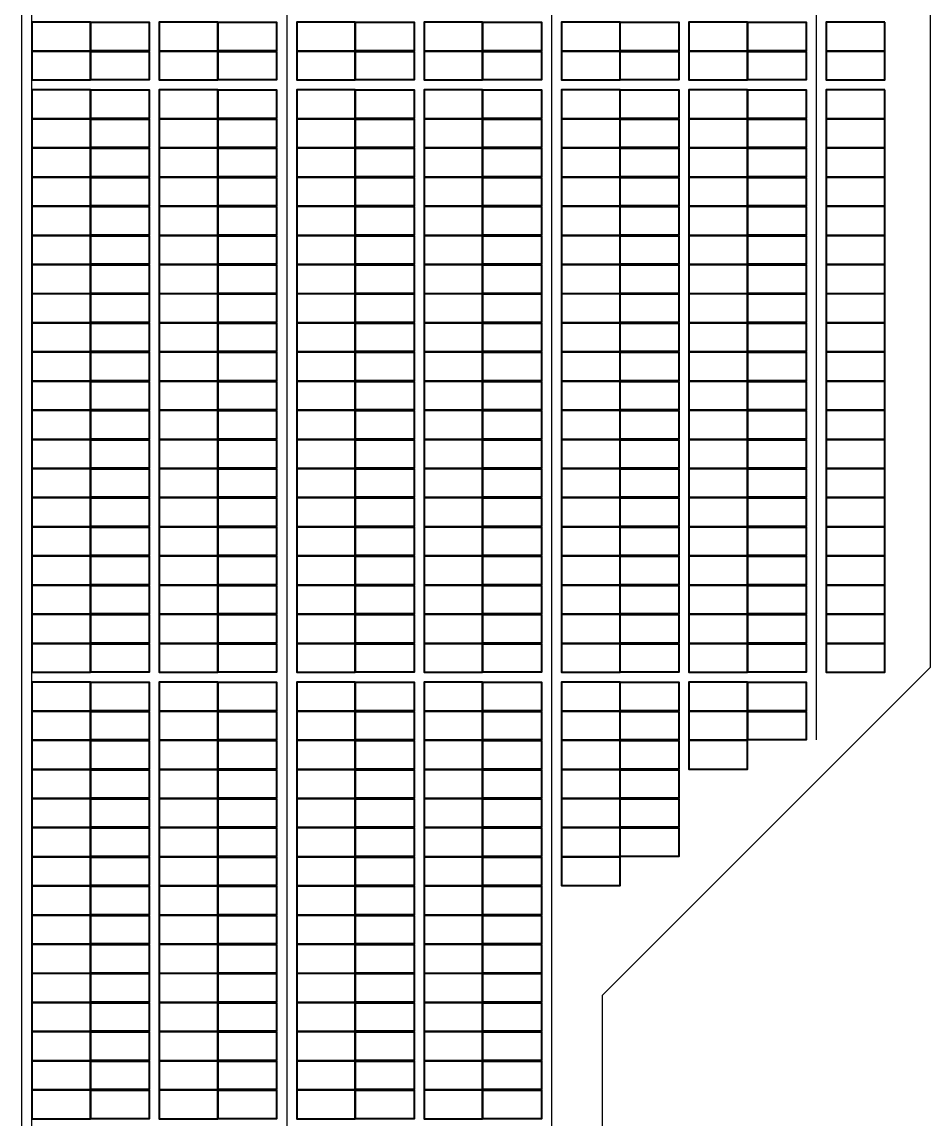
# Model space of a CAD drawing. Header units: millimetres. Extents: x -735047 to 1918431, y -1621985 to 747622.
# Drawn here: x 1878721 to 1914864, y -734042 to -690409 of the extents above; entities that cross this region are included whole.
import ezdxf

# ---------------------------------------------------------------- set-up
doc = ezdxf.new("R2010")
doc.units = ezdxf.units.MM
doc.layers.add('SOL-BUILDING_OUTLINE', color=1, linetype='Continuous', lineweight=30)
doc.layers.add('SOL-PV MODULES', color=5, linetype='Continuous', lineweight=40)
doc.layers.add('SOL-WALKWAY', color=251, linetype='Continuous')

msp = doc.modelspace()

# ---------------------------------------------------------------- linework, layer by layer
at = {"layer": 'SOL-BUILDING_OUTLINE'}
for p, q in [((1879120.362, -821566.117), (1879120.362, -647565.811)), ((1914863.741, -657522.63), (1914863.741, -716080.681)), ((1914863.741, -716080.681), (1901814.381, -729130.041)), ((1901814.381, -729130.041), (1901814.381, -799374.672))]:
    msp.add_line(p, q, dxfattribs=at)
at = {"layer": 'SOL-PV MODULES'}
for points in [[(1881450.165, -690421.811), (1879120.362, -690421.811), (1879120.362, -691555.811), (1881450.165, -691555.811)], [(1881460.151, -690421.811), (1883789.954, -690421.811), (1883789.954, -691555.811), (1881460.151, -691555.811)], [(1886519.208, -690421.811), (1884189.406, -690421.811), (1884189.406, -691555.811), (1886519.208, -691555.811)], [(1886529.195, -690421.811), (1888858.997, -690421.811), (1888858.997, -691555.811), (1886529.195, -691555.811)], [(1891987.704, -690421.811), (1889657.901, -690421.811), (1889657.901, -691555.811), (1891987.704, -691555.811)], [(1891997.69, -690421.811), (1894327.493, -690421.811), (1894327.493, -691555.811), (1891997.69, -691555.811)], [(1897056.747, -690421.811), (1894726.945, -690421.811), (1894726.945, -691555.811), (1897056.747, -691555.811)], [(1897066.734, -690421.811), (1899396.536, -690421.811), (1899396.536, -691555.811), (1897066.734, -691555.811)], [(1902525.243, -690421.811), (1900195.44, -690421.811), (1900195.44, -691555.811), (1902525.243, -691555.811)], [(1902535.229, -690421.811), (1904865.032, -690421.811), (1904865.032, -691555.811), (1902535.229, -691555.811)], [(1907594.286, -690421.811), (1905264.483, -690421.811), (1905264.483, -691555.811), (1907594.286, -691555.811)], [(1907604.272, -690421.811), (1909934.075, -690421.811), (1909934.075, -691555.811), (1907604.272, -691555.811)], [(1913062.781, -690421.811), (1910732.979, -690421.811), (1910732.979, -691555.811), (1913062.781, -691555.811)], [(1881450.165, -691580.811), (1879120.362, -691580.811), (1879120.362, -692714.811), (1881450.165, -692714.811)], [(1881460.151, -691580.811), (1883789.954, -691580.811), (1883789.954, -692714.811), (1881460.151, -692714.811)], [(1886519.208, -691580.811), (1884189.406, -691580.811), (1884189.406, -692714.811), (1886519.208, -692714.811)], [(1886529.195, -691580.811), (1888858.997, -691580.811), (1888858.997, -692714.811), (1886529.195, -692714.811)], [(1891987.704, -691580.811), (1889657.901, -691580.811), (1889657.901, -692714.811), (1891987.704, -692714.811)], [(1891997.69, -691580.811), (1894327.493, -691580.811), (1894327.493, -692714.811), (1891997.69, -692714.811)], [(1897056.747, -691580.811), (1894726.945, -691580.811), (1894726.945, -692714.811), (1897056.747, -692714.811)], [(1897066.734, -691580.811), (1899396.536, -691580.811), (1899396.536, -692714.811), (1897066.734, -692714.811)], [(1902525.243, -691580.811), (1900195.44, -691580.811), (1900195.44, -692714.811), (1902525.243, -692714.811)], [(1902535.229, -691580.811), (1904865.032, -691580.811), (1904865.032, -692714.811), (1902535.229, -692714.811)], [(1907594.286, -691580.811), (1905264.483, -691580.811), (1905264.483, -692714.811), (1907594.286, -692714.811)], [(1907604.272, -691580.811), (1909934.075, -691580.811), (1909934.075, -692714.811), (1907604.272, -692714.811)], [(1913062.781, -691580.811), (1910732.979, -691580.811), (1910732.979, -692714.811), (1913062.781, -692714.811)], [(1881450.165, -693114.811), (1879120.362, -693114.811), (1879120.362, -694248.811), (1881450.165, -694248.811)], [(1881460.151, -693114.811), (1883789.954, -693114.811), (1883789.954, -694248.811), (1881460.151, -694248.811)], [(1886519.208, -693114.811), (1884189.406, -693114.811), (1884189.406, -694248.811), (1886519.208, -694248.811)], [(1886529.195, -693114.811), (1888858.997, -693114.811), (1888858.997, -694248.811), (1886529.195, -694248.811)], [(1891987.704, -693114.811), (1889657.901, -693114.811), (1889657.901, -694248.811), (1891987.704, -694248.811)], [(1891997.69, -693114.811), (1894327.493, -693114.811), (1894327.493, -694248.811), (1891997.69, -694248.811)], [(1897056.747, -693114.811), (1894726.945, -693114.811), (1894726.945, -694248.811), (1897056.747, -694248.811)], [(1897066.734, -693114.811), (1899396.536, -693114.811), (1899396.536, -694248.811), (1897066.734, -694248.811)], [(1902525.243, -693114.811), (1900195.44, -693114.811), (1900195.44, -694248.811), (1902525.243, -694248.811)], [(1902535.229, -693114.811), (1904865.032, -693114.811), (1904865.032, -694248.811), (1902535.229, -694248.811)], [(1907594.286, -693114.811), (1905264.483, -693114.811), (1905264.483, -694248.811), (1907594.286, -694248.811)], [(1907604.272, -693114.811), (1909934.075, -693114.811), (1909934.075, -694248.811), (1907604.272, -694248.811)], [(1913062.781, -693114.811), (1910732.979, -693114.811), (1910732.979, -694248.811), (1913062.781, -694248.811)], [(1881450.165, -694273.811), (1879120.362, -694273.811), (1879120.362, -695407.811), (1881450.165, -695407.811)], [(1881460.151, -694273.811), (1883789.954, -694273.811), (1883789.954, -695407.811), (1881460.151, -695407.811)], [(1886519.208, -694273.811), (1884189.406, -694273.811), (1884189.406, -695407.811), (1886519.208, -695407.811)], [(1886529.195, -694273.811), (1888858.997, -694273.811), (1888858.997, -695407.811), (1886529.195, -695407.811)], [(1891987.704, -694273.811), (1889657.901, -694273.811), (1889657.901, -695407.811), (1891987.704, -695407.811)], [(1891997.69, -694273.811), (1894327.493, -694273.811), (1894327.493, -695407.811), (1891997.69, -695407.811)], [(1897056.747, -694273.811), (1894726.945, -694273.811), (1894726.945, -695407.811), (1897056.747, -695407.811)], [(1897066.734, -694273.811), (1899396.536, -694273.811), (1899396.536, -695407.811), (1897066.734, -695407.811)], [(1902525.243, -694273.811), (1900195.44, -694273.811), (1900195.44, -695407.811), (1902525.243, -695407.811)], [(1902535.229, -694273.811), (1904865.032, -694273.811), (1904865.032, -695407.811), (1902535.229, -695407.811)], [(1907594.286, -694273.811), (1905264.483, -694273.811), (1905264.483, -695407.811), (1907594.286, -695407.811)], [(1907604.272, -694273.811), (1909934.075, -694273.811), (1909934.075, -695407.811), (1907604.272, -695407.811)], [(1913062.781, -694273.811), (1910732.979, -694273.811), (1910732.979, -695407.811), (1913062.781, -695407.811)], [(1881450.165, -695432.811), (1879120.362, -695432.811), (1879120.362, -696566.811), (1881450.165, -696566.811)], [(1881460.151, -695432.811), (1883789.954, -695432.811), (1883789.954, -696566.811), (1881460.151, -696566.811)], [(1886519.208, -695432.811), (1884189.406, -695432.811), (1884189.406, -696566.811), (1886519.208, -696566.811)], [(1886529.195, -695432.811), (1888858.997, -695432.811), (1888858.997, -696566.811), (1886529.195, -696566.811)], [(1891987.704, -695432.811), (1889657.901, -695432.811), (1889657.901, -696566.811), (1891987.704, -696566.811)], [(1891997.69, -695432.811), (1894327.493, -695432.811), (1894327.493, -696566.811), (1891997.69, -696566.811)], [(1897056.747, -695432.811), (1894726.945, -695432.811), (1894726.945, -696566.811), (1897056.747, -696566.811)], [(1897066.734, -695432.811), (1899396.536, -695432.811), (1899396.536, -696566.811), (1897066.734, -696566.811)], [(1902525.243, -695432.811), (1900195.44, -695432.811), (1900195.44, -696566.811), (1902525.243, -696566.811)], [(1902535.229, -695432.811), (1904865.032, -695432.811), (1904865.032, -696566.811), (1902535.229, -696566.811)], [(1907594.286, -695432.811), (1905264.483, -695432.811), (1905264.483, -696566.811), (1907594.286, -696566.811)], [(1907604.272, -695432.811), (1909934.075, -695432.811), (1909934.075, -696566.811), (1907604.272, -696566.811)], [(1913062.781, -695432.811), (1910732.979, -695432.811), (1910732.979, -696566.811), (1913062.781, -696566.811)], [(1881450.165, -696591.811), (1879120.362, -696591.811), (1879120.362, -697725.811), (1881450.165, -697725.811)], [(1881460.151, -696591.811), (1883789.954, -696591.811), (1883789.954, -697725.811), (1881460.151, -697725.811)], [(1886519.208, -696591.811), (1884189.406, -696591.811), (1884189.406, -697725.811), (1886519.208, -697725.811)], [(1886529.195, -696591.811), (1888858.997, -696591.811), (1888858.997, -697725.811), (1886529.195, -697725.811)], [(1891987.704, -696591.811), (1889657.901, -696591.811), (1889657.901, -697725.811), (1891987.704, -697725.811)], [(1891997.69, -696591.811), (1894327.493, -696591.811), (1894327.493, -697725.811), (1891997.69, -697725.811)], [(1897056.747, -696591.811), (1894726.945, -696591.811), (1894726.945, -697725.811), (1897056.747, -697725.811)], [(1897066.734, -696591.811), (1899396.536, -696591.811), (1899396.536, -697725.811), (1897066.734, -697725.811)], [(1902525.243, -696591.811), (1900195.44, -696591.811), (1900195.44, -697725.811), (1902525.243, -697725.811)], [(1902535.229, -696591.811), (1904865.032, -696591.811), (1904865.032, -697725.811), (1902535.229, -697725.811)], [(1907594.286, -696591.811), (1905264.483, -696591.811), (1905264.483, -697725.811), (1907594.286, -697725.811)], [(1907604.272, -696591.811), (1909934.075, -696591.811), (1909934.075, -697725.811), (1907604.272, -697725.811)], [(1913062.781, -696591.811), (1910732.979, -696591.811), (1910732.979, -697725.811), (1913062.781, -697725.811)], [(1881450.165, -697750.811), (1879120.362, -697750.811), (1879120.362, -698884.811), (1881450.165, -698884.811)], [(1881460.151, -697750.811), (1883789.954, -697750.811), (1883789.954, -698884.811), (1881460.151, -698884.811)], [(1886519.208, -697750.811), (1884189.406, -697750.811), (1884189.406, -698884.811), (1886519.208, -698884.811)], [(1886529.195, -697750.811), (1888858.997, -697750.811), (1888858.997, -698884.811), (1886529.195, -698884.811)], [(1891987.704, -697750.811), (1889657.901, -697750.811), (1889657.901, -698884.811), (1891987.704, -698884.811)], [(1891997.69, -697750.811), (1894327.493, -697750.811), (1894327.493, -698884.811), (1891997.69, -698884.811)], [(1897056.747, -697750.811), (1894726.945, -697750.811), (1894726.945, -698884.811), (1897056.747, -698884.811)], [(1897066.734, -697750.811), (1899396.536, -697750.811), (1899396.536, -698884.811), (1897066.734, -698884.811)], [(1902525.243, -697750.811), (1900195.44, -697750.811), (1900195.44, -698884.811), (1902525.243, -698884.811)], [(1902535.229, -697750.811), (1904865.032, -697750.811), (1904865.032, -698884.811), (1902535.229, -698884.811)], [(1907594.286, -697750.811), (1905264.483, -697750.811), (1905264.483, -698884.811), (1907594.286, -698884.811)], [(1907604.272, -697750.811), (1909934.075, -697750.811), (1909934.075, -698884.811), (1907604.272, -698884.811)], [(1913062.781, -697750.811), (1910732.979, -697750.811), (1910732.979, -698884.811), (1913062.781, -698884.811)], [(1881450.165, -698909.811), (1879120.362, -698909.811), (1879120.362, -700043.811), (1881450.165, -700043.811)], [(1881460.151, -698909.811), (1883789.954, -698909.811), (1883789.954, -700043.811), (1881460.151, -700043.811)], [(1886519.208, -698909.811), (1884189.406, -698909.811), (1884189.406, -700043.811), (1886519.208, -700043.811)], [(1886529.195, -698909.811), (1888858.997, -698909.811), (1888858.997, -700043.811), (1886529.195, -700043.811)], [(1891987.704, -698909.811), (1889657.901, -698909.811), (1889657.901, -700043.811), (1891987.704, -700043.811)], [(1891997.69, -698909.811), (1894327.493, -698909.811), (1894327.493, -700043.811), (1891997.69, -700043.811)], [(1897056.747, -698909.811), (1894726.945, -698909.811), (1894726.945, -700043.811), (1897056.747, -700043.811)], [(1897066.734, -698909.811), (1899396.536, -698909.811), (1899396.536, -700043.811), (1897066.734, -700043.811)], [(1902525.243, -698909.811), (1900195.44, -698909.811), (1900195.44, -700043.811), (1902525.243, -700043.811)], [(1902535.229, -698909.811), (1904865.032, -698909.811), (1904865.032, -700043.811), (1902535.229, -700043.811)], [(1907594.286, -698909.811), (1905264.483, -698909.811), (1905264.483, -700043.811), (1907594.286, -700043.811)], [(1907604.272, -698909.811), (1909934.075, -698909.811), (1909934.075, -700043.811), (1907604.272, -700043.811)], [(1913062.781, -698909.811), (1910732.979, -698909.811), (1910732.979, -700043.811), (1913062.781, -700043.811)], [(1881450.165, -700068.811), (1879120.362, -700068.811), (1879120.362, -701202.811), (1881450.165, -701202.811)], [(1881460.151, -700068.811), (1883789.954, -700068.811), (1883789.954, -701202.811), (1881460.151, -701202.811)], [(1886519.208, -700068.811), (1884189.406, -700068.811), (1884189.406, -701202.811), (1886519.208, -701202.811)], [(1886529.195, -700068.811), (1888858.997, -700068.811), (1888858.997, -701202.811), (1886529.195, -701202.811)], [(1891987.704, -700068.811), (1889657.901, -700068.811), (1889657.901, -701202.811), (1891987.704, -701202.811)], [(1891997.69, -700068.811), (1894327.493, -700068.811), (1894327.493, -701202.811), (1891997.69, -701202.811)], [(1897056.747, -700068.811), (1894726.945, -700068.811), (1894726.945, -701202.811), (1897056.747, -701202.811)], [(1897066.734, -700068.811), (1899396.536, -700068.811), (1899396.536, -701202.811), (1897066.734, -701202.811)], [(1902525.243, -700068.811), (1900195.44, -700068.811), (1900195.44, -701202.811), (1902525.243, -701202.811)], [(1902535.229, -700068.811), (1904865.032, -700068.811), (1904865.032, -701202.811), (1902535.229, -701202.811)], [(1907594.286, -700068.811), (1905264.483, -700068.811), (1905264.483, -701202.811), (1907594.286, -701202.811)], [(1907604.272, -700068.811), (1909934.075, -700068.811), (1909934.075, -701202.811), (1907604.272, -701202.811)], [(1913062.781, -700068.811), (1910732.979, -700068.811), (1910732.979, -701202.811), (1913062.781, -701202.811)], [(1881450.165, -701227.811), (1879120.362, -701227.811), (1879120.362, -702361.811), (1881450.165, -702361.811)], [(1881460.151, -701227.811), (1883789.954, -701227.811), (1883789.954, -702361.811), (1881460.151, -702361.811)], [(1886519.208, -701227.811), (1884189.406, -701227.811), (1884189.406, -702361.811), (1886519.208, -702361.811)], [(1886529.195, -701227.811), (1888858.997, -701227.811), (1888858.997, -702361.811), (1886529.195, -702361.811)], [(1891987.704, -701227.811), (1889657.901, -701227.811), (1889657.901, -702361.811), (1891987.704, -702361.811)], [(1891997.69, -701227.811), (1894327.493, -701227.811), (1894327.493, -702361.811), (1891997.69, -702361.811)], [(1897056.747, -701227.811), (1894726.945, -701227.811), (1894726.945, -702361.811), (1897056.747, -702361.811)], [(1897066.734, -701227.811), (1899396.536, -701227.811), (1899396.536, -702361.811), (1897066.734, -702361.811)], [(1902525.243, -701227.811), (1900195.44, -701227.811), (1900195.44, -702361.811), (1902525.243, -702361.811)], [(1902535.229, -701227.811), (1904865.032, -701227.811), (1904865.032, -702361.811), (1902535.229, -702361.811)], [(1907594.286, -701227.811), (1905264.483, -701227.811), (1905264.483, -702361.811), (1907594.286, -702361.811)], [(1907604.272, -701227.811), (1909934.075, -701227.811), (1909934.075, -702361.811), (1907604.272, -702361.811)], [(1913062.781, -701227.811), (1910732.979, -701227.811), (1910732.979, -702361.811), (1913062.781, -702361.811)], [(1881450.165, -702386.811), (1879120.362, -702386.811), (1879120.362, -703520.811), (1881450.165, -703520.811)], [(1881460.151, -702386.811), (1883789.954, -702386.811), (1883789.954, -703520.811), (1881460.151, -703520.811)], [(1886519.208, -702386.811), (1884189.406, -702386.811), (1884189.406, -703520.811), (1886519.208, -703520.811)], [(1886529.195, -702386.811), (1888858.997, -702386.811), (1888858.997, -703520.811), (1886529.195, -703520.811)], [(1891987.704, -702386.811), (1889657.901, -702386.811), (1889657.901, -703520.811), (1891987.704, -703520.811)], [(1891997.69, -702386.811), (1894327.493, -702386.811), (1894327.493, -703520.811), (1891997.69, -703520.811)], [(1897056.747, -702386.811), (1894726.945, -702386.811), (1894726.945, -703520.811), (1897056.747, -703520.811)], [(1897066.734, -702386.811), (1899396.536, -702386.811), (1899396.536, -703520.811), (1897066.734, -703520.811)], [(1902525.243, -702386.811), (1900195.44, -702386.811), (1900195.44, -703520.811), (1902525.243, -703520.811)], [(1902535.229, -702386.811), (1904865.032, -702386.811), (1904865.032, -703520.811), (1902535.229, -703520.811)], [(1907594.286, -702386.811), (1905264.483, -702386.811), (1905264.483, -703520.811), (1907594.286, -703520.811)], [(1907604.272, -702386.811), (1909934.075, -702386.811), (1909934.075, -703520.811), (1907604.272, -703520.811)], [(1913062.781, -702386.811), (1910732.979, -702386.811), (1910732.979, -703520.811), (1913062.781, -703520.811)], [(1881450.165, -703545.811), (1879120.362, -703545.811), (1879120.362, -704679.811), (1881450.165, -704679.811)], [(1881460.151, -703545.811), (1883789.954, -703545.811), (1883789.954, -704679.811), (1881460.151, -704679.811)], [(1886519.208, -703545.811), (1884189.406, -703545.811), (1884189.406, -704679.811), (1886519.208, -704679.811)], [(1886529.195, -703545.811), (1888858.997, -703545.811), (1888858.997, -704679.811), (1886529.195, -704679.811)], [(1891987.704, -703545.811), (1889657.901, -703545.811), (1889657.901, -704679.811), (1891987.704, -704679.811)], [(1891997.69, -703545.811), (1894327.493, -703545.811), (1894327.493, -704679.811), (1891997.69, -704679.811)], [(1897056.747, -703545.811), (1894726.945, -703545.811), (1894726.945, -704679.811), (1897056.747, -704679.811)], [(1897066.734, -703545.811), (1899396.536, -703545.811), (1899396.536, -704679.811), (1897066.734, -704679.811)], [(1902525.243, -703545.811), (1900195.44, -703545.811), (1900195.44, -704679.811), (1902525.243, -704679.811)], [(1902535.229, -703545.811), (1904865.032, -703545.811), (1904865.032, -704679.811), (1902535.229, -704679.811)], [(1907594.286, -703545.811), (1905264.483, -703545.811), (1905264.483, -704679.811), (1907594.286, -704679.811)], [(1907604.272, -703545.811), (1909934.075, -703545.811), (1909934.075, -704679.811), (1907604.272, -704679.811)], [(1913062.781, -703545.811), (1910732.979, -703545.811), (1910732.979, -704679.811), (1913062.781, -704679.811)], [(1881450.165, -704704.811), (1879120.362, -704704.811), (1879120.362, -705838.811), (1881450.165, -705838.811)], [(1881460.151, -704704.811), (1883789.954, -704704.811), (1883789.954, -705838.811), (1881460.151, -705838.811)], [(1886519.208, -704704.811), (1884189.406, -704704.811), (1884189.406, -705838.811), (1886519.208, -705838.811)], [(1886529.195, -704704.811), (1888858.997, -704704.811), (1888858.997, -705838.811), (1886529.195, -705838.811)], [(1891987.704, -704704.811), (1889657.901, -704704.811), (1889657.901, -705838.811), (1891987.704, -705838.811)], [(1891997.69, -704704.811), (1894327.493, -704704.811), (1894327.493, -705838.811), (1891997.69, -705838.811)], [(1897056.747, -704704.811), (1894726.945, -704704.811), (1894726.945, -705838.811), (1897056.747, -705838.811)], [(1897066.734, -704704.811), (1899396.536, -704704.811), (1899396.536, -705838.811), (1897066.734, -705838.811)], [(1902525.243, -704704.811), (1900195.44, -704704.811), (1900195.44, -705838.811), (1902525.243, -705838.811)], [(1902535.229, -704704.811), (1904865.032, -704704.811), (1904865.032, -705838.811), (1902535.229, -705838.811)], [(1907594.286, -704704.811), (1905264.483, -704704.811), (1905264.483, -705838.811), (1907594.286, -705838.811)], [(1907604.272, -704704.811), (1909934.075, -704704.811), (1909934.075, -705838.811), (1907604.272, -705838.811)], [(1913062.781, -704704.811), (1910732.979, -704704.811), (1910732.979, -705838.811), (1913062.781, -705838.811)], [(1881450.165, -705863.811), (1879120.362, -705863.811), (1879120.362, -706997.811), (1881450.165, -706997.811)], [(1881460.151, -705863.811), (1883789.954, -705863.811), (1883789.954, -706997.811), (1881460.151, -706997.811)], [(1886519.208, -705863.811), (1884189.406, -705863.811), (1884189.406, -706997.811), (1886519.208, -706997.811)], [(1886529.195, -705863.811), (1888858.997, -705863.811), (1888858.997, -706997.811), (1886529.195, -706997.811)], [(1891987.704, -705863.811), (1889657.901, -705863.811), (1889657.901, -706997.811), (1891987.704, -706997.811)], [(1891997.69, -705863.811), (1894327.493, -705863.811), (1894327.493, -706997.811), (1891997.69, -706997.811)], [(1897056.747, -705863.811), (1894726.945, -705863.811), (1894726.945, -706997.811), (1897056.747, -706997.811)], [(1897066.734, -705863.811), (1899396.536, -705863.811), (1899396.536, -706997.811), (1897066.734, -706997.811)], [(1902525.243, -705863.811), (1900195.44, -705863.811), (1900195.44, -706997.811), (1902525.243, -706997.811)], [(1902535.229, -705863.811), (1904865.032, -705863.811), (1904865.032, -706997.811), (1902535.229, -706997.811)], [(1907594.286, -705863.811), (1905264.483, -705863.811), (1905264.483, -706997.811), (1907594.286, -706997.811)], [(1907604.272, -705863.811), (1909934.075, -705863.811), (1909934.075, -706997.811), (1907604.272, -706997.811)], [(1913062.781, -705863.811), (1910732.979, -705863.811), (1910732.979, -706997.811), (1913062.781, -706997.811)], [(1881450.165, -707022.811), (1879120.362, -707022.811), (1879120.362, -708156.811), (1881450.165, -708156.811)], [(1881460.151, -707022.811), (1883789.954, -707022.811), (1883789.954, -708156.811), (1881460.151, -708156.811)], [(1886519.208, -707022.811), (1884189.406, -707022.811), (1884189.406, -708156.811), (1886519.208, -708156.811)], [(1886529.195, -707022.811), (1888858.997, -707022.811), (1888858.997, -708156.811), (1886529.195, -708156.811)], [(1891987.704, -707022.811), (1889657.901, -707022.811), (1889657.901, -708156.811), (1891987.704, -708156.811)], [(1891997.69, -707022.811), (1894327.493, -707022.811), (1894327.493, -708156.811), (1891997.69, -708156.811)], [(1897056.747, -707022.811), (1894726.945, -707022.811), (1894726.945, -708156.811), (1897056.747, -708156.811)], [(1897066.734, -707022.811), (1899396.536, -707022.811), (1899396.536, -708156.811), (1897066.734, -708156.811)], [(1902525.243, -707022.811), (1900195.44, -707022.811), (1900195.44, -708156.811), (1902525.243, -708156.811)], [(1902535.229, -707022.811), (1904865.032, -707022.811), (1904865.032, -708156.811), (1902535.229, -708156.811)], [(1907594.286, -707022.811), (1905264.483, -707022.811), (1905264.483, -708156.811), (1907594.286, -708156.811)], [(1907604.272, -707022.811), (1909934.075, -707022.811), (1909934.075, -708156.811), (1907604.272, -708156.811)], [(1913062.781, -707022.811), (1910732.979, -707022.811), (1910732.979, -708156.811), (1913062.781, -708156.811)], [(1881450.165, -708181.811), (1879120.362, -708181.811), (1879120.362, -709315.811), (1881450.165, -709315.811)], [(1881460.151, -708181.811), (1883789.954, -708181.811), (1883789.954, -709315.811), (1881460.151, -709315.811)], [(1886519.208, -708181.811), (1884189.406, -708181.811), (1884189.406, -709315.811), (1886519.208, -709315.811)], [(1886529.195, -708181.811), (1888858.997, -708181.811), (1888858.997, -709315.811), (1886529.195, -709315.811)], [(1891987.704, -708181.811), (1889657.901, -708181.811), (1889657.901, -709315.811), (1891987.704, -709315.811)], [(1891997.69, -708181.811), (1894327.493, -708181.811), (1894327.493, -709315.811), (1891997.69, -709315.811)], [(1897056.747, -708181.811), (1894726.945, -708181.811), (1894726.945, -709315.811), (1897056.747, -709315.811)], [(1897066.734, -708181.811), (1899396.536, -708181.811), (1899396.536, -709315.811), (1897066.734, -709315.811)], [(1902525.243, -708181.811), (1900195.44, -708181.811), (1900195.44, -709315.811), (1902525.243, -709315.811)], [(1902535.229, -708181.811), (1904865.032, -708181.811), (1904865.032, -709315.811), (1902535.229, -709315.811)], [(1907594.286, -708181.811), (1905264.483, -708181.811), (1905264.483, -709315.811), (1907594.286, -709315.811)], [(1907604.272, -708181.811), (1909934.075, -708181.811), (1909934.075, -709315.811), (1907604.272, -709315.811)], [(1913062.781, -708181.811), (1910732.979, -708181.811), (1910732.979, -709315.811), (1913062.781, -709315.811)], [(1881450.165, -709340.811), (1879120.362, -709340.811), (1879120.362, -710474.811), (1881450.165, -710474.811)], [(1881460.151, -709340.811), (1883789.954, -709340.811), (1883789.954, -710474.811), (1881460.151, -710474.811)], [(1886519.208, -709340.811), (1884189.406, -709340.811), (1884189.406, -710474.811), (1886519.208, -710474.811)], [(1886529.195, -709340.811), (1888858.997, -709340.811), (1888858.997, -710474.811), (1886529.195, -710474.811)], [(1891987.704, -709340.811), (1889657.901, -709340.811), (1889657.901, -710474.811), (1891987.704, -710474.811)], [(1891997.69, -709340.811), (1894327.493, -709340.811), (1894327.493, -710474.811), (1891997.69, -710474.811)], [(1897056.747, -709340.811), (1894726.945, -709340.811), (1894726.945, -710474.811), (1897056.747, -710474.811)], [(1897066.734, -709340.811), (1899396.536, -709340.811), (1899396.536, -710474.811), (1897066.734, -710474.811)], [(1902525.243, -709340.811), (1900195.44, -709340.811), (1900195.44, -710474.811), (1902525.243, -710474.811)], [(1902535.229, -709340.811), (1904865.032, -709340.811), (1904865.032, -710474.811), (1902535.229, -710474.811)], [(1907594.286, -709340.811), (1905264.483, -709340.811), (1905264.483, -710474.811), (1907594.286, -710474.811)], [(1907604.272, -709340.811), (1909934.075, -709340.811), (1909934.075, -710474.811), (1907604.272, -710474.811)], [(1913062.781, -709340.811), (1910732.979, -709340.811), (1910732.979, -710474.811), (1913062.781, -710474.811)], [(1881450.165, -710499.811), (1879120.362, -710499.811), (1879120.362, -711633.811), (1881450.165, -711633.811)], [(1881460.151, -710499.811), (1883789.954, -710499.811), (1883789.954, -711633.811), (1881460.151, -711633.811)], [(1886519.208, -710499.811), (1884189.406, -710499.811), (1884189.406, -711633.811), (1886519.208, -711633.811)], [(1886529.195, -710499.811), (1888858.997, -710499.811), (1888858.997, -711633.811), (1886529.195, -711633.811)], [(1891987.704, -710499.811), (1889657.901, -710499.811), (1889657.901, -711633.811), (1891987.704, -711633.811)], [(1891997.69, -710499.811), (1894327.493, -710499.811), (1894327.493, -711633.811), (1891997.69, -711633.811)], [(1897056.747, -710499.811), (1894726.945, -710499.811), (1894726.945, -711633.811), (1897056.747, -711633.811)], [(1897066.734, -710499.811), (1899396.536, -710499.811), (1899396.536, -711633.811), (1897066.734, -711633.811)], [(1902525.243, -710499.811), (1900195.44, -710499.811), (1900195.44, -711633.811), (1902525.243, -711633.811)], [(1902535.229, -710499.811), (1904865.032, -710499.811), (1904865.032, -711633.811), (1902535.229, -711633.811)], [(1907594.286, -710499.811), (1905264.483, -710499.811), (1905264.483, -711633.811), (1907594.286, -711633.811)], [(1907604.272, -710499.811), (1909934.075, -710499.811), (1909934.075, -711633.811), (1907604.272, -711633.811)], [(1913062.781, -710499.811), (1910732.979, -710499.811), (1910732.979, -711633.811), (1913062.781, -711633.811)], [(1881450.165, -711658.811), (1879120.362, -711658.811), (1879120.362, -712792.811), (1881450.165, -712792.811)], [(1881460.151, -711658.811), (1883789.954, -711658.811), (1883789.954, -712792.811), (1881460.151, -712792.811)], [(1886519.208, -711658.811), (1884189.406, -711658.811), (1884189.406, -712792.811), (1886519.208, -712792.811)], [(1886529.195, -711658.811), (1888858.997, -711658.811), (1888858.997, -712792.811), (1886529.195, -712792.811)], [(1891987.704, -711658.811), (1889657.901, -711658.811), (1889657.901, -712792.811), (1891987.704, -712792.811)], [(1891997.69, -711658.811), (1894327.493, -711658.811), (1894327.493, -712792.811), (1891997.69, -712792.811)], [(1897056.747, -711658.811), (1894726.945, -711658.811), (1894726.945, -712792.811), (1897056.747, -712792.811)], [(1897066.734, -711658.811), (1899396.536, -711658.811), (1899396.536, -712792.811), (1897066.734, -712792.811)], [(1902525.243, -711658.811), (1900195.44, -711658.811), (1900195.44, -712792.811), (1902525.243, -712792.811)], [(1902535.229, -711658.811), (1904865.032, -711658.811), (1904865.032, -712792.811), (1902535.229, -712792.811)], [(1907594.286, -711658.811), (1905264.483, -711658.811), (1905264.483, -712792.811), (1907594.286, -712792.811)], [(1907604.272, -711658.811), (1909934.075, -711658.811), (1909934.075, -712792.811), (1907604.272, -712792.811)], [(1913062.781, -711658.811), (1910732.979, -711658.811), (1910732.979, -712792.811), (1913062.781, -712792.811)], [(1881450.165, -712817.811), (1879120.362, -712817.811), (1879120.362, -713951.811), (1881450.165, -713951.811)], [(1881460.151, -712817.811), (1883789.954, -712817.811), (1883789.954, -713951.811), (1881460.151, -713951.811)], [(1886519.208, -712817.811), (1884189.406, -712817.811), (1884189.406, -713951.811), (1886519.208, -713951.811)], [(1886529.195, -712817.811), (1888858.997, -712817.811), (1888858.997, -713951.811), (1886529.195, -713951.811)], [(1891987.704, -712817.811), (1889657.901, -712817.811), (1889657.901, -713951.811), (1891987.704, -713951.811)], [(1891997.69, -712817.811), (1894327.493, -712817.811), (1894327.493, -713951.811), (1891997.69, -713951.811)], [(1897056.747, -712817.811), (1894726.945, -712817.811), (1894726.945, -713951.811), (1897056.747, -713951.811)], [(1897066.734, -712817.811), (1899396.536, -712817.811), (1899396.536, -713951.811), (1897066.734, -713951.811)], [(1902525.243, -712817.811), (1900195.44, -712817.811), (1900195.44, -713951.811), (1902525.243, -713951.811)], [(1902535.229, -712817.811), (1904865.032, -712817.811), (1904865.032, -713951.811), (1902535.229, -713951.811)], [(1907594.286, -712817.811), (1905264.483, -712817.811), (1905264.483, -713951.811), (1907594.286, -713951.811)], [(1907604.272, -712817.811), (1909934.075, -712817.811), (1909934.075, -713951.811), (1907604.272, -713951.811)], [(1913062.781, -712817.811), (1910732.979, -712817.811), (1910732.979, -713951.811), (1913062.781, -713951.811)], [(1881450.165, -713976.811), (1879120.362, -713976.811), (1879120.362, -715110.811), (1881450.165, -715110.811)], [(1881460.151, -713976.811), (1883789.954, -713976.811), (1883789.954, -715110.811), (1881460.151, -715110.811)], [(1886519.208, -713976.811), (1884189.406, -713976.811), (1884189.406, -715110.811), (1886519.208, -715110.811)], [(1886529.195, -713976.811), (1888858.997, -713976.811), (1888858.997, -715110.811), (1886529.195, -715110.811)], [(1891987.704, -713976.811), (1889657.901, -713976.811), (1889657.901, -715110.811), (1891987.704, -715110.811)], [(1891997.69, -713976.811), (1894327.493, -713976.811), (1894327.493, -715110.811), (1891997.69, -715110.811)], [(1897056.747, -713976.811), (1894726.945, -713976.811), (1894726.945, -715110.811), (1897056.747, -715110.811)], [(1897066.734, -713976.811), (1899396.536, -713976.811), (1899396.536, -715110.811), (1897066.734, -715110.811)], [(1902525.243, -713976.811), (1900195.44, -713976.811), (1900195.44, -715110.811), (1902525.243, -715110.811)], [(1902535.229, -713976.811), (1904865.032, -713976.811), (1904865.032, -715110.811), (1902535.229, -715110.811)], [(1907594.286, -713976.811), (1905264.483, -713976.811), (1905264.483, -715110.811), (1907594.286, -715110.811)], [(1907604.272, -713976.811), (1909934.075, -713976.811), (1909934.075, -715110.811), (1907604.272, -715110.811)], [(1913062.781, -713976.811), (1910732.979, -713976.811), (1910732.979, -715110.811), (1913062.781, -715110.811)], [(1881450.165, -715135.811), (1879120.362, -715135.811), (1879120.362, -716269.811), (1881450.165, -716269.811)], [(1881460.151, -715135.811), (1883789.954, -715135.811), (1883789.954, -716269.811), (1881460.151, -716269.811)], [(1886519.208, -715135.811), (1884189.406, -715135.811), (1884189.406, -716269.811), (1886519.208, -716269.811)], [(1886529.195, -715135.811), (1888858.997, -715135.811), (1888858.997, -716269.811), (1886529.195, -716269.811)], [(1891987.704, -715135.811), (1889657.901, -715135.811), (1889657.901, -716269.811), (1891987.704, -716269.811)], [(1891997.69, -715135.811), (1894327.493, -715135.811), (1894327.493, -716269.811), (1891997.69, -716269.811)], [(1897056.747, -715135.811), (1894726.945, -715135.811), (1894726.945, -716269.811), (1897056.747, -716269.811)], [(1897066.734, -715135.811), (1899396.536, -715135.811), (1899396.536, -716269.811), (1897066.734, -716269.811)], [(1902525.243, -715135.811), (1900195.44, -715135.811), (1900195.44, -716269.811), (1902525.243, -716269.811)], [(1902535.229, -715135.811), (1904865.032, -715135.811), (1904865.032, -716269.811), (1902535.229, -716269.811)], [(1907594.286, -715135.811), (1905264.483, -715135.811), (1905264.483, -716269.811), (1907594.286, -716269.811)], [(1907604.272, -715135.811), (1909934.075, -715135.811), (1909934.075, -716269.811), (1907604.272, -716269.811)], [(1913062.781, -715135.811), (1910732.979, -715135.811), (1910732.979, -716269.811), (1913062.781, -716269.811)], [(1881450.165, -716669.811), (1879120.362, -716669.811), (1879120.362, -717803.811), (1881450.165, -717803.811)], [(1881460.151, -716669.811), (1883789.954, -716669.811), (1883789.954, -717803.811), (1881460.151, -717803.811)], [(1886519.208, -716669.811), (1884189.406, -716669.811), (1884189.406, -717803.811), (1886519.208, -717803.811)], [(1886529.195, -716669.811), (1888858.997, -716669.811), (1888858.997, -717803.811), (1886529.195, -717803.811)], [(1891987.704, -716669.811), (1889657.901, -716669.811), (1889657.901, -717803.811), (1891987.704, -717803.811)], [(1891997.69, -716669.811), (1894327.493, -716669.811), (1894327.493, -717803.811), (1891997.69, -717803.811)], [(1897056.747, -716669.811), (1894726.945, -716669.811), (1894726.945, -717803.811), (1897056.747, -717803.811)], [(1897066.734, -716669.811), (1899396.536, -716669.811), (1899396.536, -717803.811), (1897066.734, -717803.811)], [(1902525.243, -716669.811), (1900195.44, -716669.811), (1900195.44, -717803.811), (1902525.243, -717803.811)], [(1902535.229, -716669.811), (1904865.032, -716669.811), (1904865.032, -717803.811), (1902535.229, -717803.811)], [(1907594.286, -716669.811), (1905264.483, -716669.811), (1905264.483, -717803.811), (1907594.286, -717803.811)], [(1907604.272, -716669.811), (1909934.075, -716669.811), (1909934.075, -717803.811), (1907604.272, -717803.811)], [(1881450.165, -717828.811), (1879120.362, -717828.811), (1879120.362, -718962.811), (1881450.165, -718962.811)], [(1881460.151, -717828.811), (1883789.954, -717828.811), (1883789.954, -718962.811), (1881460.151, -718962.811)], [(1886519.208, -717828.811), (1884189.406, -717828.811), (1884189.406, -718962.811), (1886519.208, -718962.811)], [(1886529.195, -717828.811), (1888858.997, -717828.811), (1888858.997, -718962.811), (1886529.195, -718962.811)], [(1891987.704, -717828.811), (1889657.901, -717828.811), (1889657.901, -718962.811), (1891987.704, -718962.811)], [(1891997.69, -717828.811), (1894327.493, -717828.811), (1894327.493, -718962.811), (1891997.69, -718962.811)], [(1897056.747, -717828.811), (1894726.945, -717828.811), (1894726.945, -718962.811), (1897056.747, -718962.811)], [(1897066.734, -717828.811), (1899396.536, -717828.811), (1899396.536, -718962.811), (1897066.734, -718962.811)], [(1902525.243, -717828.811), (1900195.44, -717828.811), (1900195.44, -718962.811), (1902525.243, -718962.811)], [(1902535.229, -717828.811), (1904865.032, -717828.811), (1904865.032, -718962.811), (1902535.229, -718962.811)], [(1907594.286, -717828.811), (1905264.483, -717828.811), (1905264.483, -718962.811), (1907594.286, -718962.811)], [(1907604.272, -717828.811), (1909934.075, -717828.811), (1909934.075, -718962.811), (1907604.272, -718962.811)], [(1881450.165, -718987.811), (1879120.362, -718987.811), (1879120.362, -720121.811), (1881450.165, -720121.811)], [(1881460.151, -718987.811), (1883789.954, -718987.811), (1883789.954, -720121.811), (1881460.151, -720121.811)], [(1886519.208, -718987.811), (1884189.406, -718987.811), (1884189.406, -720121.811), (1886519.208, -720121.811)], [(1886529.195, -718987.811), (1888858.997, -718987.811), (1888858.997, -720121.811), (1886529.195, -720121.811)], [(1891987.704, -718987.811), (1889657.901, -718987.811), (1889657.901, -720121.811), (1891987.704, -720121.811)], [(1891997.69, -718987.811), (1894327.493, -718987.811), (1894327.493, -720121.811), (1891997.69, -720121.811)], [(1897056.747, -718987.811), (1894726.945, -718987.811), (1894726.945, -720121.811), (1897056.747, -720121.811)], [(1897066.734, -718987.811), (1899396.536, -718987.811), (1899396.536, -720121.811), (1897066.734, -720121.811)], [(1902525.243, -718987.811), (1900195.44, -718987.811), (1900195.44, -720121.811), (1902525.243, -720121.811)], [(1902535.229, -718987.811), (1904865.032, -718987.811), (1904865.032, -720121.811), (1902535.229, -720121.811)], [(1907594.286, -718987.811), (1905264.483, -718987.811), (1905264.483, -720121.811), (1907594.286, -720121.811)], [(1881450.165, -720146.811), (1879120.362, -720146.811), (1879120.362, -721280.811), (1881450.165, -721280.811)], [(1881460.151, -720146.811), (1883789.954, -720146.811), (1883789.954, -721280.811), (1881460.151, -721280.811)], [(1886519.208, -720146.811), (1884189.406, -720146.811), (1884189.406, -721280.811), (1886519.208, -721280.811)], [(1886529.195, -720146.811), (1888858.997, -720146.811), (1888858.997, -721280.811), (1886529.195, -721280.811)], [(1891987.704, -720146.811), (1889657.901, -720146.811), (1889657.901, -721280.811), (1891987.704, -721280.811)], [(1891997.69, -720146.811), (1894327.493, -720146.811), (1894327.493, -721280.811), (1891997.69, -721280.811)], [(1897056.747, -720146.811), (1894726.945, -720146.811), (1894726.945, -721280.811), (1897056.747, -721280.811)], [(1897066.734, -720146.811), (1899396.536, -720146.811), (1899396.536, -721280.811), (1897066.734, -721280.811)], [(1902525.243, -720146.811), (1900195.44, -720146.811), (1900195.44, -721280.811), (1902525.243, -721280.811)], [(1902535.229, -720146.811), (1904865.032, -720146.811), (1904865.032, -721280.811), (1902535.229, -721280.811)], [(1881450.165, -721305.811), (1879120.362, -721305.811), (1879120.362, -722439.811), (1881450.165, -722439.811)], [(1881460.151, -721305.811), (1883789.954, -721305.811), (1883789.954, -722439.811), (1881460.151, -722439.811)], [(1886519.208, -721305.811), (1884189.406, -721305.811), (1884189.406, -722439.811), (1886519.208, -722439.811)], [(1886529.195, -721305.811), (1888858.997, -721305.811), (1888858.997, -722439.811), (1886529.195, -722439.811)], [(1891987.704, -721305.811), (1889657.901, -721305.811), (1889657.901, -722439.811), (1891987.704, -722439.811)], [(1891997.69, -721305.811), (1894327.493, -721305.811), (1894327.493, -722439.811), (1891997.69, -722439.811)], [(1897056.747, -721305.811), (1894726.945, -721305.811), (1894726.945, -722439.811), (1897056.747, -722439.811)], [(1897066.734, -721305.811), (1899396.536, -721305.811), (1899396.536, -722439.811), (1897066.734, -722439.811)], [(1902525.243, -721305.811), (1900195.44, -721305.811), (1900195.44, -722439.811), (1902525.243, -722439.811)], [(1902535.229, -721305.811), (1904865.032, -721305.811), (1904865.032, -722439.811), (1902535.229, -722439.811)], [(1881450.165, -722464.811), (1879120.362, -722464.811), (1879120.362, -723598.811), (1881450.165, -723598.811)], [(1881460.151, -722464.811), (1883789.954, -722464.811), (1883789.954, -723598.811), (1881460.151, -723598.811)], [(1886519.208, -722464.811), (1884189.406, -722464.811), (1884189.406, -723598.811), (1886519.208, -723598.811)], [(1886529.195, -722464.811), (1888858.997, -722464.811), (1888858.997, -723598.811), (1886529.195, -723598.811)], [(1891987.704, -722464.811), (1889657.901, -722464.811), (1889657.901, -723598.811), (1891987.704, -723598.811)], [(1891997.69, -722464.811), (1894327.493, -722464.811), (1894327.493, -723598.811), (1891997.69, -723598.811)], [(1897056.747, -722464.811), (1894726.945, -722464.811), (1894726.945, -723598.811), (1897056.747, -723598.811)], [(1897066.734, -722464.811), (1899396.536, -722464.811), (1899396.536, -723598.811), (1897066.734, -723598.811)], [(1902525.243, -722464.811), (1900195.44, -722464.811), (1900195.44, -723598.811), (1902525.243, -723598.811)], [(1902535.229, -722464.811), (1904865.032, -722464.811), (1904865.032, -723598.811), (1902535.229, -723598.811)], [(1881450.165, -723623.811), (1879120.362, -723623.811), (1879120.362, -724757.811), (1881450.165, -724757.811)], [(1881460.151, -723623.811), (1883789.954, -723623.811), (1883789.954, -724757.811), (1881460.151, -724757.811)], [(1886519.208, -723623.811), (1884189.406, -723623.811), (1884189.406, -724757.811), (1886519.208, -724757.811)], [(1886529.195, -723623.811), (1888858.997, -723623.811), (1888858.997, -724757.811), (1886529.195, -724757.811)], [(1891987.704, -723623.811), (1889657.901, -723623.811), (1889657.901, -724757.811), (1891987.704, -724757.811)], [(1891997.69, -723623.811), (1894327.493, -723623.811), (1894327.493, -724757.811), (1891997.69, -724757.811)], [(1897056.747, -723623.811), (1894726.945, -723623.811), (1894726.945, -724757.811), (1897056.747, -724757.811)], [(1897066.734, -723623.811), (1899396.536, -723623.811), (1899396.536, -724757.811), (1897066.734, -724757.811)], [(1902525.243, -723623.811), (1900195.44, -723623.811), (1900195.44, -724757.811), (1902525.243, -724757.811)], [(1881450.165, -724782.811), (1879120.362, -724782.811), (1879120.362, -725916.811), (1881450.165, -725916.811)], [(1881460.151, -724782.811), (1883789.954, -724782.811), (1883789.954, -725916.811), (1881460.151, -725916.811)], [(1886519.208, -724782.811), (1884189.406, -724782.811), (1884189.406, -725916.811), (1886519.208, -725916.811)], [(1886529.195, -724782.811), (1888858.997, -724782.811), (1888858.997, -725916.811), (1886529.195, -725916.811)], [(1891987.704, -724782.811), (1889657.901, -724782.811), (1889657.901, -725916.811), (1891987.704, -725916.811)], [(1891997.69, -724782.811), (1894327.493, -724782.811), (1894327.493, -725916.811), (1891997.69, -725916.811)], [(1897056.747, -724782.811), (1894726.945, -724782.811), (1894726.945, -725916.811), (1897056.747, -725916.811)], [(1897066.734, -724782.811), (1899396.536, -724782.811), (1899396.536, -725916.811), (1897066.734, -725916.811)], [(1881450.165, -725941.811), (1879120.362, -725941.811), (1879120.362, -727075.811), (1881450.165, -727075.811)], [(1881460.151, -725941.811), (1883789.954, -725941.811), (1883789.954, -727075.811), (1881460.151, -727075.811)], [(1886519.208, -725941.811), (1884189.406, -725941.811), (1884189.406, -727075.811), (1886519.208, -727075.811)], [(1886529.195, -725941.811), (1888858.997, -725941.811), (1888858.997, -727075.811), (1886529.195, -727075.811)], [(1891987.704, -725941.811), (1889657.901, -725941.811), (1889657.901, -727075.811), (1891987.704, -727075.811)], [(1891997.69, -725941.811), (1894327.493, -725941.811), (1894327.493, -727075.811), (1891997.69, -727075.811)], [(1897056.747, -725941.811), (1894726.945, -725941.811), (1894726.945, -727075.811), (1897056.747, -727075.811)], [(1897066.734, -725941.811), (1899396.536, -725941.811), (1899396.536, -727075.811), (1897066.734, -727075.811)], [(1881450.165, -727100.811), (1879120.362, -727100.811), (1879120.362, -728234.811), (1881450.165, -728234.811)], [(1881460.151, -727100.811), (1883789.954, -727100.811), (1883789.954, -728234.811), (1881460.151, -728234.811)], [(1886519.208, -727100.811), (1884189.406, -727100.811), (1884189.406, -728234.811), (1886519.208, -728234.811)], [(1886529.195, -727100.811), (1888858.997, -727100.811), (1888858.997, -728234.811), (1886529.195, -728234.811)], [(1891987.704, -727100.811), (1889657.901, -727100.811), (1889657.901, -728234.811), (1891987.704, -728234.811)], [(1891997.69, -727100.811), (1894327.493, -727100.811), (1894327.493, -728234.811), (1891997.69, -728234.811)], [(1897056.747, -727100.811), (1894726.945, -727100.811), (1894726.945, -728234.811), (1897056.747, -728234.811)], [(1897066.734, -727100.811), (1899396.536, -727100.811), (1899396.536, -728234.811), (1897066.734, -728234.811)], [(1881450.165, -728259.811), (1879120.362, -728259.811), (1879120.362, -729393.811), (1881450.165, -729393.811)], [(1881460.151, -728259.811), (1883789.954, -728259.811), (1883789.954, -729393.811), (1881460.151, -729393.811)], [(1886519.208, -728259.811), (1884189.406, -728259.811), (1884189.406, -729393.811), (1886519.208, -729393.811)], [(1886529.195, -728259.811), (1888858.997, -728259.811), (1888858.997, -729393.811), (1886529.195, -729393.811)], [(1891987.704, -728259.811), (1889657.901, -728259.811), (1889657.901, -729393.811), (1891987.704, -729393.811)], [(1891997.69, -728259.811), (1894327.493, -728259.811), (1894327.493, -729393.811), (1891997.69, -729393.811)], [(1897056.747, -728259.811), (1894726.945, -728259.811), (1894726.945, -729393.811), (1897056.747, -729393.811)], [(1897066.734, -728259.811), (1899396.536, -728259.811), (1899396.536, -729393.811), (1897066.734, -729393.811)], [(1881450.165, -729418.811), (1879120.362, -729418.811), (1879120.362, -730552.811), (1881450.165, -730552.811)], [(1881460.151, -729418.811), (1883789.954, -729418.811), (1883789.954, -730552.811), (1881460.151, -730552.811)], [(1886519.208, -729418.811), (1884189.406, -729418.811), (1884189.406, -730552.811), (1886519.208, -730552.811)], [(1886529.195, -729418.811), (1888858.997, -729418.811), (1888858.997, -730552.811), (1886529.195, -730552.811)], [(1891987.704, -729418.811), (1889657.901, -729418.811), (1889657.901, -730552.811), (1891987.704, -730552.811)], [(1891997.69, -729418.811), (1894327.493, -729418.811), (1894327.493, -730552.811), (1891997.69, -730552.811)], [(1897056.747, -729418.811), (1894726.945, -729418.811), (1894726.945, -730552.811), (1897056.747, -730552.811)], [(1897066.734, -729418.811), (1899396.536, -729418.811), (1899396.536, -730552.811), (1897066.734, -730552.811)], [(1881450.165, -730577.811), (1879120.362, -730577.811), (1879120.362, -731711.811), (1881450.165, -731711.811)], [(1881460.151, -730577.811), (1883789.954, -730577.811), (1883789.954, -731711.811), (1881460.151, -731711.811)], [(1886519.208, -730577.811), (1884189.406, -730577.811), (1884189.406, -731711.811), (1886519.208, -731711.811)], [(1886529.195, -730577.811), (1888858.997, -730577.811), (1888858.997, -731711.811), (1886529.195, -731711.811)], [(1891987.704, -730577.811), (1889657.901, -730577.811), (1889657.901, -731711.811), (1891987.704, -731711.811)], [(1891997.69, -730577.811), (1894327.493, -730577.811), (1894327.493, -731711.811), (1891997.69, -731711.811)], [(1897056.747, -730577.811), (1894726.945, -730577.811), (1894726.945, -731711.811), (1897056.747, -731711.811)], [(1897066.734, -730577.811), (1899396.536, -730577.811), (1899396.536, -731711.811), (1897066.734, -731711.811)], [(1881450.165, -731736.811), (1879120.362, -731736.811), (1879120.362, -732870.811), (1881450.165, -732870.811)], [(1881460.151, -731736.811), (1883789.954, -731736.811), (1883789.954, -732870.811), (1881460.151, -732870.811)], [(1886519.208, -731736.811), (1884189.406, -731736.811), (1884189.406, -732870.811), (1886519.208, -732870.811)], [(1886529.195, -731736.811), (1888858.997, -731736.811), (1888858.997, -732870.811), (1886529.195, -732870.811)], [(1891987.704, -731736.811), (1889657.901, -731736.811), (1889657.901, -732870.811), (1891987.704, -732870.811)], [(1891997.69, -731736.811), (1894327.493, -731736.811), (1894327.493, -732870.811), (1891997.69, -732870.811)], [(1897056.747, -731736.811), (1894726.945, -731736.811), (1894726.945, -732870.811), (1897056.747, -732870.811)], [(1897066.734, -731736.811), (1899396.536, -731736.811), (1899396.536, -732870.811), (1897066.734, -732870.811)], [(1881450.165, -732895.811), (1879120.362, -732895.811), (1879120.362, -734029.811), (1881450.165, -734029.811)], [(1881460.151, -732895.811), (1883789.954, -732895.811), (1883789.954, -734029.811), (1881460.151, -734029.811)], [(1886519.208, -732895.811), (1884189.406, -732895.811), (1884189.406, -734029.811), (1886519.208, -734029.811)], [(1886529.195, -732895.811), (1888858.997, -732895.811), (1888858.997, -734029.811), (1886529.195, -734029.811)], [(1891987.704, -732895.811), (1889657.901, -732895.811), (1889657.901, -734029.811), (1891987.704, -734029.811)], [(1891997.69, -732895.811), (1894327.493, -732895.811), (1894327.493, -734029.811), (1891997.69, -734029.811)], [(1897056.747, -732895.811), (1894726.945, -732895.811), (1894726.945, -734029.811), (1897056.747, -734029.811)], [(1897066.734, -732895.811), (1899396.536, -732895.811), (1899396.536, -734029.811), (1897066.734, -734029.811)]]:
    msp.add_lwpolyline(points, close=True, dxfattribs=at)
at = {"layer": 'SOL-WALKWAY', "color": 3}
for p, q in [((1878720.91, -818003.811), (1878720.91, -650165.811)), ((1889258.449, -650165.811), (1889258.449, -818003.811)), ((1899795.988, -650165.811), (1899795.988, -798225.811)), ((1910333.527, -650165.811), (1910333.527, -718962.811))]:
    msp.add_line(p, q, dxfattribs=at)

doc.saveas('drawing.dxf')
